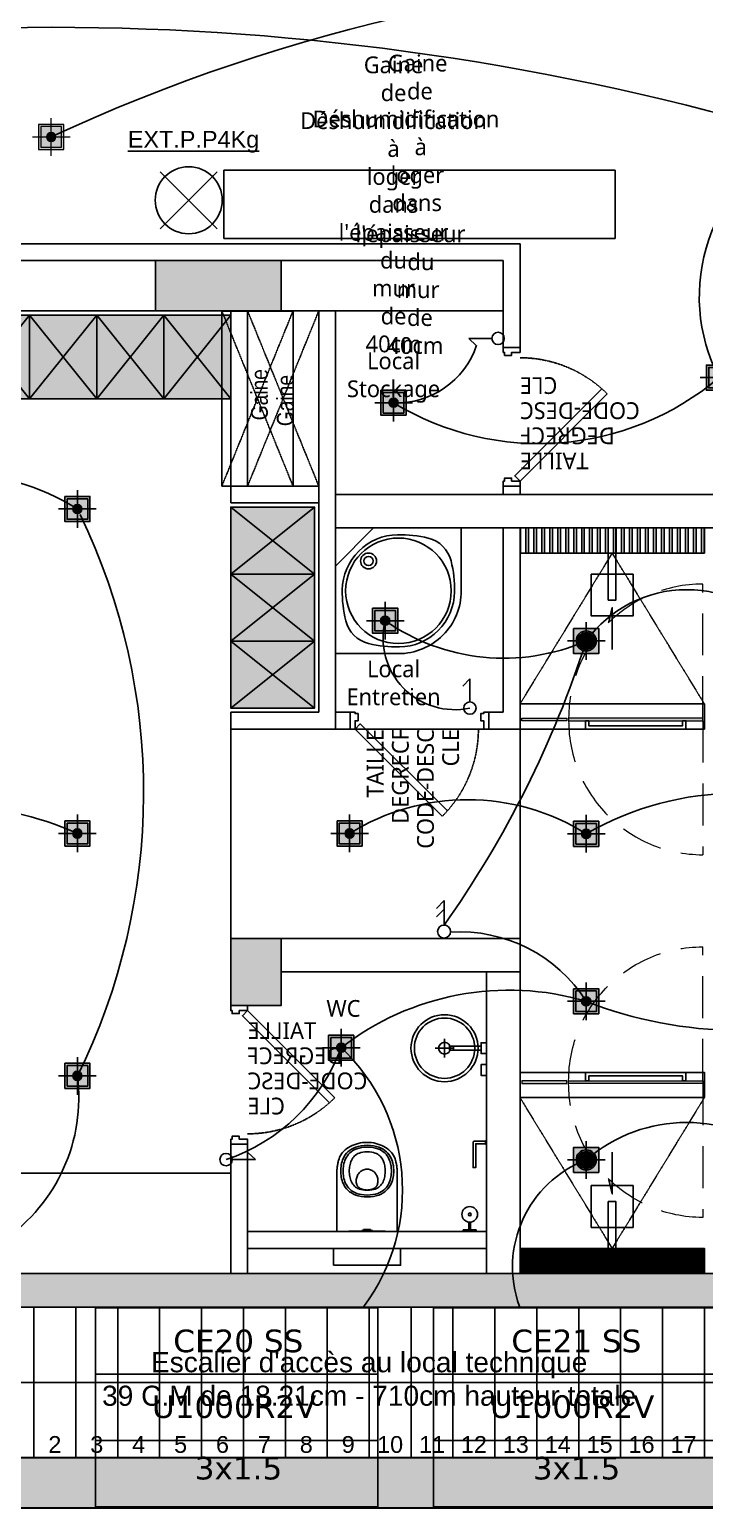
# Model space of a CAD drawing. Header units: millimetres. Extents: x 31778 to 54642, y 18502 to 28743.
# Drawn here: x 37809 to 38212, y 19657 to 20539 of the extents above; entities that cross this region are included whole.
import ezdxf
from ezdxf.enums import TextEntityAlignment as Align

# ---------------------------------------------------------------- set-up
doc = ezdxf.new("R2010")
doc.units = ezdxf.units.MM
doc.set_wipeout_variables(frame=1)
for name, pattern in [('ACAD_ISO03W100', [30, 12, -18]), ('LINETYPE_0', [0]), ('PROJECTION', [0.375, 0.25, -0.125])]:
    doc.linetypes.add(name, pattern=pattern)
for name, color, linetype, lineweight in [('A-ANNO-050-LEGN', 4, 'Continuous', 5), ('A-SECN-MEN-CO', 141, 'Continuous', 9), ('A-SECN-MEN-PR', 145, 'PROJECTION', 5), ('STRUCTURE POUTRES', 5, 'ACAD_ISO03W100', 20)]:
    doc.layers.add(name, color=color, linetype=linetype, lineweight=lineweight)
doc.layers.add('A-DIVR-255', color=7, linetype='Continuous', lineweight=5, true_color=0xffffff)
doc.layers.add('A-TECH-ELEC-VU', color=1, linetype='Continuous', lineweight=9, true_color=0xff0000)
doc.layers.add('CIRCUITS ECLAIRAGE', color=1, linetype='Continuous')
doc.layers.add('Plan Archi', color=8, linetype='Continuous')
doc.styles.add('0-TEXT-ANNO', font='', dxfattribs={"height": 2.5})
doc.styles.add('0-TEXT-BASE', font='')
doc.styles.add('1-LIGHT-COND', font='')
doc.styles.get("Standard").update_dxf_attribs({"font": 'arial.ttf'})
doc.styles.add('Verdana', font='verdana.ttf')
doc.styles.get('0-TEXT-ANNO').set_extended_font_data('Roboto Light')
doc.styles.get('0-TEXT-BASE').set_extended_font_data('Roboto Light')
doc.styles.get('1-LIGHT-COND').set_extended_font_data('Roboto Condensed Light')

# ---------------------------------------------------------------- blocks, each defined once
blk = doc.blocks.new('LAV_ENTRETIEN')
at = {"color": 252}
blk.add_line((0, 0.227), (-0.227, 0), dxfattribs=at)
for points in [[(-0.75, 0), (0, 0), (0, 0.75), (-0.375, 0.75, 0.414214), (-0.75, 0.375), (-0.75, 0)], [(-0.1968, 0.6892, 0.06511), (-0.381, 0.7099, 0.194228), (-0.6119, 0.6119, 0.194228), (-0.7099, 0.381, 0.06511), (-0.6892, 0.1968, 0.278572), (-0.5532, 0.0608, 0.06511), (-0.369, 0.0401, 0.194228), (-0.1381, 0.1381, 0.194228), (-0.0401, 0.369, 0.06511), (-0.0608, 0.5532, 0.278572), (-0.1968, 0.6892, 487439.351503)]]:
    blk.add_lwpolyline(points, format="xyb", close=True, dxfattribs=at)
for centre, radius in [((-0.375, 0.375), 0.315), ((-0.1968, 0.1968), 0.0475), ((-0.1968, 0.1968), 0.0275)]:
    blk.add_circle(centre, radius, dxfattribs=at)
blk = doc.blocks.new('*U173')
at = {"color": 252}
for p, q in [((-0.1552, 0.3345), (-0.1537, 0.3247)), ((-0.1537, 0.3247), (-0.1516, 0.3148)), ((-0.1516, 0.3148), (-0.1489, 0.3047)), ((-0.1489, 0.3047), (-0.1454, 0.2946)), ((-0.1454, 0.2946), (-0.1411, 0.2845)), ((-0.1413, 0.3355), (-0.1399, 0.3262)), ((-0.1411, 0.2845), (-0.1359, 0.2746)), ((-0.1399, 0.3262), (-0.1379, 0.3167)), ((-0.1379, 0.3167), (-0.1353, 0.3071)), ((-0.1359, 0.2746), (-0.1297, 0.265)), ((-0.1353, 0.3071), (-0.132, 0.2976)), ((-0.132, 0.2976), (-0.128, 0.2881)), ((-0.1297, 0.265), (-0.1225, 0.2557)), ((-0.128, 0.2881), (-0.1231, 0.2789)), ((-0.1231, 0.2789), (-0.1174, 0.27)), ((-0.1174, 0.27), (-0.1108, 0.2616)), ((-0.103, 0.3301), (-0.1013, 0.3218)), ((-0.099, 0.3136), (-0.1013, 0.3218)), ((-0.0963, 0.3055), (-0.099, 0.3136)), ((-0.0963, 0.3055), (-0.093, 0.2978)), ((-0.0891, 0.2904), (-0.093, 0.2978)), ((-0.0847, 0.2835), (-0.0891, 0.2904)), ((-0.0847, 0.2835), (-0.0797, 0.2771)), ((-0.0741, 0.2713), (-0.0797, 0.2771)), ((-0.0681, 0.2661), (-0.0741, 0.2713)), ((-0.0681, 0.2661), (-0.0613, 0.2615)), ((-0.0645, 0.3058), (-0.0646, 0.2997)), ((-0.0646, 0.2997), (-0.0641, 0.2936)), ((-0.064, 0.3119), (-0.0645, 0.3058)), ((-0.0641, 0.2936), (-0.0631, 0.2875)), ((-0.063, 0.318), (-0.064, 0.3119)), ((-0.0631, 0.2875), (-0.0617, 0.2816)), ((-0.0615, 0.3239), (-0.063, 0.318)), ((-0.0617, 0.2816), (-0.0612, 0.2801)), ((-0.0596, 0.3297), (-0.0615, 0.3239)), ((-0.0612, 0.2801), (-0.0605, 0.2786)), ((-0.0605, 0.2786), (-0.0598, 0.2772)), ((-0.0598, 0.2772), (-0.0591, 0.2757)), ((-0.0591, 0.2757), (-0.0582, 0.2743)), ((-0.0582, 0.2743), (-0.0573, 0.2729)), ((-0.0573, 0.2729), (-0.0563, 0.2715)), ((-0.0563, 0.2715), (-0.0552, 0.2702)), ((-0.0552, 0.2702), (-0.054, 0.2689)), ((-0.054, 0.2689), (-0.0528, 0.2676)), ((-0.0528, 0.2676), (-0.0515, 0.2663)), ((-0.0515, 0.2663), (-0.0501, 0.2651)), ((-0.0501, 0.2651), (-0.0487, 0.2639)), ((0.0501, 0.2646), (0.0515, 0.2658)), ((0.0515, 0.2658), (0.0529, 0.2671)), ((0.0529, 0.2671), (0.0541, 0.2683)), ((0.0541, 0.2683), (0.0553, 0.2697)), ((0.0553, 0.2697), (0.0564, 0.271)), ((0.0564, 0.271), (0.0575, 0.2724)), ((0.0575, 0.2724), (0.0584, 0.2737)), ((0.0584, 0.2737), (0.0593, 0.2752)), ((0.0593, 0.2752), (0.0601, 0.2766)), ((0.062, 0.3234), (0.0601, 0.3292)), ((0.0601, 0.2766), (0.0609, 0.278)), ((0.0609, 0.278), (0.0619, 0.281)), ((0.0619, 0.281), (0.0634, 0.287)), ((0.0635, 0.3174), (0.062, 0.3234)), ((0.0634, 0.287), (0.0644, 0.293)), ((0.0644, 0.3114), (0.0635, 0.3174)), ((0.0705, 0.2661), (0.0638, 0.2615)), ((0.0649, 0.3053), (0.0644, 0.3114)), ((0.0644, 0.293), (0.0649, 0.2991)), ((0.0649, 0.2991), (0.0649, 0.3053)), ((0.0705, 0.2661), (0.0765, 0.2713)), ((0.0821, 0.2771), (0.0765, 0.2713)), ((0.0871, 0.2835), (0.0821, 0.2771)), ((0.0871, 0.2835), (0.0915, 0.2904)), ((0.0954, 0.2978), (0.0915, 0.2904)), ((0.0987, 0.3055), (0.0954, 0.2978)), ((0.0987, 0.3055), (0.1015, 0.3136)), ((0.1015, 0.3136), (0.1037, 0.3218)), ((0.1054, 0.3301), (0.1037, 0.3218)), ((0.1198, 0.27), (0.1132, 0.2616)), ((0.1255, 0.2789), (0.1198, 0.27)), ((0.1249, 0.2557), (0.1321, 0.265)), ((0.1304, 0.2881), (0.1255, 0.2789)), ((0.1344, 0.2976), (0.1304, 0.2881)), ((0.1321, 0.265), (0.1383, 0.2746)), ((0.1377, 0.3071), (0.1344, 0.2976)), ((0.1403, 0.3167), (0.1377, 0.3071)), ((0.1383, 0.2746), (0.1435, 0.2845)), ((0.1423, 0.3262), (0.1403, 0.3167)), ((0.1437, 0.3355), (0.1423, 0.3262)), ((0.1435, 0.2845), (0.1478, 0.2946)), ((0.1478, 0.2946), (0.1513, 0.3047)), ((0.1513, 0.3047), (0.154, 0.3148)), ((0.154, 0.3148), (0.1561, 0.3247)), ((0.1561, 0.3247), (0.1576, 0.3345)), ((-0.1225, 0.2557), (-0.114, 0.2469)), ((-0.114, 0.2469), (-0.1044, 0.2387)), ((-0.1108, 0.2616), (-0.1032, 0.2536)), ((-0.1044, 0.2387), (-0.0934, 0.2311)), ((-0.1032, 0.2536), (-0.0945, 0.2461)), ((-0.0945, 0.2461), (-0.0847, 0.2394)), ((-0.0934, 0.2311), (-0.0811, 0.2245)), ((-0.0847, 0.2394), (-0.0737, 0.2335)), ((-0.0811, 0.2245), (-0.0674, 0.2188)), ((-0.0737, 0.2335), (-0.0615, 0.2284)), ((-0.0674, 0.2188), (-0.0523, 0.2142)), ((-0.0615, 0.2284), (-0.0479, 0.2243)), ((-0.0613, 0.2615), (-0.0539, 0.2575)), ((-0.0456, 0.254), (-0.0539, 0.2575)), ((-0.0523, 0.2142), (-0.0359, 0.2108)), ((-0.0487, 0.2639), (-0.0472, 0.2627)), ((-0.0479, 0.2243), (-0.033, 0.2212)), ((-0.0472, 0.2627), (-0.0456, 0.2616)), ((-0.0456, 0.2616), (-0.044, 0.2605)), ((-0.0456, 0.254), (-0.0361, 0.2512)), ((-0.044, 0.2605), (-0.0423, 0.2595)), ((-0.0423, 0.2595), (-0.0406, 0.2585)), ((-0.0406, 0.2585), (-0.0388, 0.2575)), ((-0.0388, 0.2575), (-0.0369, 0.2566)), ((-0.0369, 0.2566), (-0.035, 0.2557)), ((-0.0361, 0.2512), (-0.0253, 0.249)), ((-0.0359, 0.2108), (-0.018, 0.2088)), ((-0.035, 0.2557), (-0.0331, 0.2549)), ((-0.0331, 0.2549), (-0.0311, 0.2541)), ((-0.033, 0.2212), (-0.0166, 0.2193)), ((-0.0311, 0.2541), (-0.0291, 0.2534)), ((-0.0291, 0.2534), (-0.027, 0.2527)), ((-0.027, 0.2527), (-0.0249, 0.252)), ((-0.0129, 0.2475), (-0.0253, 0.249)), ((-0.0249, 0.252), (-0.0228, 0.2515)), ((-0.0228, 0.2515), (-0.0206, 0.2509)), ((-0.0206, 0.2509), (-0.0184, 0.2505)), ((-0.0184, 0.2505), (-0.0162, 0.25)), ((-0.018, 0.2088), (0.0012, 0.2081)), ((-0.0166, 0.2193), (0.0012, 0.2187)), ((-0.0162, 0.25), (-0.0139, 0.2497)), ((-0.0139, 0.2497), (-0.0117, 0.2493)), ((-0.0129, 0.2475), (0.0012, 0.247)), ((-0.0117, 0.2493), (-0.0094, 0.2491)), ((-0.0094, 0.2491), (-0.0071, 0.2489)), ((-0.0071, 0.2489), (-0.0048, 0.2487)), ((-0.0048, 0.2487), (-0.0025, 0.2486)), ((-0.0025, 0.2486), (-0.0002, 0.2486)), ((-0.0002, 0.2486), (0.0021, 0.2486)), ((0.0012, 0.247), (0.0153, 0.2475)), ((0.019, 0.2193), (0.0012, 0.2187)), ((0.0012, 0.2081), (0.0204, 0.2088)), ((0.0021, 0.2486), (0.0045, 0.2487)), ((0.0045, 0.2487), (0.0068, 0.2488)), ((0.0068, 0.2488), (0.0091, 0.249)), ((0.0091, 0.249), (0.0113, 0.2492)), ((0.0113, 0.2492), (0.0136, 0.2495)), ((0.0136, 0.2495), (0.0159, 0.2499)), ((0.0153, 0.2475), (0.0277, 0.249)), ((0.0159, 0.2499), (0.0181, 0.2503)), ((0.0181, 0.2503), (0.0203, 0.2507)), ((0.0354, 0.2212), (0.019, 0.2193)), ((0.0203, 0.2507), (0.0225, 0.2512)), ((0.0204, 0.2088), (0.0383, 0.2108)), ((0.0225, 0.2512), (0.0246, 0.2518)), ((0.0246, 0.2518), (0.0267, 0.2524)), ((0.0267, 0.2524), (0.0288, 0.2531)), ((0.0385, 0.2512), (0.0277, 0.249)), ((0.0288, 0.2531), (0.0309, 0.2538)), ((0.0309, 0.2538), (0.0329, 0.2546)), ((0.0329, 0.2546), (0.0348, 0.2554)), ((0.0348, 0.2554), (0.0368, 0.2562)), ((0.0503, 0.2243), (0.0354, 0.2212)), ((0.0368, 0.2562), (0.0386, 0.2571)), ((0.0383, 0.2108), (0.0547, 0.2142)), ((0.0385, 0.2512), (0.048, 0.254)), ((0.0386, 0.2571), (0.0404, 0.2581)), ((0.0404, 0.2581), (0.0422, 0.2591)), ((0.0422, 0.2591), (0.0439, 0.2601)), ((0.0439, 0.2601), (0.0456, 0.2612)), ((0.0456, 0.2612), (0.0472, 0.2623)), ((0.0472, 0.2623), (0.0487, 0.2634)), ((0.048, 0.254), (0.0563, 0.2575)), ((0.0487, 0.2634), (0.0501, 0.2646)), ((0.0639, 0.2284), (0.0503, 0.2243)), ((0.0547, 0.2142), (0.0698, 0.2188)), ((0.0563, 0.2575), (0.0638, 0.2615)), ((0.0761, 0.2335), (0.0639, 0.2284)), ((0.0698, 0.2188), (0.0835, 0.2245)), ((0.0871, 0.2394), (0.0761, 0.2335)), ((0.0835, 0.2245), (0.0958, 0.2311)), ((0.0969, 0.2461), (0.0871, 0.2394)), ((0.0958, 0.2311), (0.1068, 0.2387)), ((0.1056, 0.2536), (0.0969, 0.2461)), ((0.1132, 0.2616), (0.1056, 0.2536)), ((0.1068, 0.2387), (0.1164, 0.2469)), ((0.1164, 0.2469), (0.1249, 0.2557)), ((-0.1079, 0.0028), (-0.1091, 0)), ((0.1091, 0), (-0.1091, 0)), ((-0.1079, 0.0028), (-0.032, 0.0028)), ((-0.032, 0.0028), (-0.032, 0.0078)), ((-0.032, 0.0078), (-0.0204, 0.0078)), ((-0.032, 0.0028), (0.032, 0.0028)), ((-0.0204, 0.0078), (-0.0204, 0.0128)), ((0.0204, 0.0128), (-0.0204, 0.0128)), ((0.0204, 0.0078), (-0.0204, 0.0078)), ((0.0204, 0.0078), (0.0204, 0.0128)), ((0.032, 0.0078), (0.0204, 0.0078)), ((0.032, 0.0028), (0.032, 0.0078)), ((0.032, 0.0028), (0.1079, 0.0028)), ((0.1079, 0.0028), (0.1091, 0))]:
    blk.add_line(p, q, dxfattribs=at)
for points in [[(0.18, 0), (-0.18, 0), (-0.18, 0.3591), (-0.1797, 0.3646), (-0.1793, 0.3702), (-0.1788, 0.3758), (-0.1782, 0.3814), (-0.1776, 0.3869), (-0.1768, 0.3925), (-0.1768, 0.3928), (-0.1759, 0.3981), (-0.175, 0.4036), (-0.1739, 0.4091), (-0.1728, 0.4147), (-0.1716, 0.4202), (-0.1702, 0.4257), (-0.1672, 0.4355), (-0.1633, 0.4452), (-0.1583, 0.4546), (-0.1524, 0.4637), (-0.1457, 0.4724), (-0.138, 0.4807), (-0.1296, 0.4885), (-0.1204, 0.4958), (-0.1105, 0.5025), (-0.0999, 0.5087), (-0.0887, 0.5142), (-0.0771, 0.519), (-0.0649, 0.5232), (-0.0524, 0.5266), (-0.0396, 0.5293), (-0.0265, 0.5312), (-0.0133, 0.5324), (0, 0.5328), (0.0133, 0.5324), (0.0265, 0.5312), (0.0396, 0.5293), (0.0524, 0.5266), (0.0649, 0.5232), (0.0771, 0.519), (0.0887, 0.5142), (0.0999, 0.5087), (0.1105, 0.5025), (0.1204, 0.4958), (0.1296, 0.4885), (0.138, 0.4807), (0.1457, 0.4724), (0.1524, 0.4637), (0.1525, 0.4636), (0.1583, 0.4546), (0.1633, 0.4452), (0.1672, 0.4355), (0.1702, 0.4257), (0.1716, 0.4202), (0.1728, 0.4147), (0.1739, 0.4091), (0.175, 0.4036), (0.1759, 0.3981), (0.1768, 0.3928), (0.1768, 0.3925), (0.1776, 0.3869), (0.1782, 0.3814), (0.1788, 0.3758), (0.1793, 0.3702), (0.1797, 0.3646), (0.18, 0.3591)], [(-0.2, -0.2), (0.2, -0.2), (0.2, -0.1), (-0.2, -0.1)]]:
    blk.add_lwpolyline(points, close=True, dxfattribs=at)
for points in [[(0.1576, 0.3345), (0.1586, 0.344), (0.1591, 0.353), (0.1593, 0.3617), (0.1591, 0.3703), (0.1586, 0.3794), (0.1576, 0.3888), (0.157, 0.3928), (0.1561, 0.3986), (0.154, 0.4085), (0.1525, 0.4141), (0.1513, 0.4186), (0.1478, 0.4287), (0.1435, 0.4388), (0.1383, 0.4487), (0.1321, 0.4583), (0.1249, 0.4676), (0.1164, 0.4764), (0.1068, 0.4847), (0.0958, 0.4922), (0.0835, 0.4989), (0.0698, 0.5045), (0.0547, 0.5091), (0.0383, 0.5125), (0.0204, 0.5146), (0.0012, 0.5153), (-0.018, 0.5146), (-0.0359, 0.5125), (-0.0523, 0.5091), (-0.0674, 0.5045), (-0.0811, 0.4989), (-0.0934, 0.4922), (-0.1044, 0.4847), (-0.114, 0.4764), (-0.1225, 0.4676), (-0.1297, 0.4583), (-0.1359, 0.4487), (-0.1411, 0.4388), (-0.1454, 0.4287), (-0.1489, 0.4186), (-0.1516, 0.4085), (-0.1537, 0.3986), (-0.1546, 0.3928), (-0.1552, 0.3888), (-0.1562, 0.3794), (-0.1567, 0.3703), (-0.1569, 0.3617), (-0.1567, 0.353), (-0.1562, 0.344), (-0.1552, 0.3345)], [(0.1437, 0.3355), (0.1447, 0.3446), (0.1452, 0.3534), (0.1454, 0.3617), (0.1452, 0.37), (0.1447, 0.3787), (0.1437, 0.3878), (0.143, 0.3928), (0.1423, 0.3971), (0.1403, 0.4066), (0.1377, 0.4162), (0.1344, 0.4257), (0.1304, 0.4352), (0.1255, 0.4444), (0.1198, 0.4533), (0.1132, 0.4618), (0.1056, 0.4698), (0.0969, 0.4772), (0.0871, 0.4839), (0.0761, 0.4898), (0.0639, 0.4949), (0.0503, 0.499), (0.0354, 0.5021), (0.019, 0.504), (0.0012, 0.5046), (-0.0166, 0.504), (-0.033, 0.5021), (-0.0479, 0.499), (-0.0615, 0.4949), (-0.0737, 0.4898), (-0.0847, 0.4839), (-0.0945, 0.4772), (-0.1032, 0.4698), (-0.1108, 0.4618), (-0.1174, 0.4533), (-0.1231, 0.4444), (-0.128, 0.4352), (-0.132, 0.4257), (-0.1353, 0.4162), (-0.1379, 0.4066), (-0.1399, 0.3971), (-0.1406, 0.3928), (-0.1413, 0.3878), (-0.1423, 0.3787), (-0.1428, 0.37), (-0.143, 0.3617), (-0.1428, 0.3534), (-0.1423, 0.3446), (-0.1413, 0.3355)], [(0.1054, 0.3301), (0.1067, 0.3383), (0.1075, 0.3464), (0.108, 0.3542), (0.1082, 0.3617), (0.108, 0.3691), (0.1075, 0.3769), (0.1067, 0.385), (0.1055, 0.3928), (0.1054, 0.3933), (0.1037, 0.4015), (0.1015, 0.4097), (0.0987, 0.4178), (0.0954, 0.4255), (0.0915, 0.4329), (0.0871, 0.4398), (0.0821, 0.4462), (0.0765, 0.452), (0.0705, 0.4572), (0.0638, 0.4618), (0.0563, 0.4658), (0.048, 0.4693), (0.0385, 0.4721), (0.0277, 0.4744), (0.0153, 0.4758), (0.0012, 0.4763), (-0.0129, 0.4758), (-0.0253, 0.4744), (-0.0361, 0.4721), (-0.0456, 0.4693), (-0.0539, 0.4658), (-0.0613, 0.4618), (-0.0681, 0.4572), (-0.0741, 0.452), (-0.0797, 0.4462), (-0.0847, 0.4398), (-0.0891, 0.4329), (-0.093, 0.4255), (-0.0963, 0.4178), (-0.099, 0.4097), (-0.1013, 0.4015), (-0.103, 0.3933), (-0.1031, 0.3928), (-0.1043, 0.385), (-0.1051, 0.3769), (-0.1056, 0.3691)], [(-0.103, 0.3301), (-0.1043, 0.3383), (-0.1051, 0.3464), (-0.1056, 0.3542), (-0.1058, 0.3617), (-0.1056, 0.3691)], [(0.0601, 0.3292), (0.0578, 0.3347), (0.0549, 0.3401), (0.0517, 0.3451), (0.0481, 0.3498), (0.0441, 0.3542), (0.0398, 0.3582), (0.0352, 0.3617), (0.0303, 0.3648), (0.0252, 0.3674), (0.0199, 0.3695), (0.0144, 0.3711), (0.0089, 0.3722), (0.0033, 0.3728), (-0.0024, 0.3728), (-0.008, 0.3723), (-0.0136, 0.3713), (-0.0191, 0.3697), (-0.0244, 0.3676), (-0.0295, 0.3651), (-0.0344, 0.362), (-0.0391, 0.3585), (-0.0434, 0.3546), (-0.0474, 0.3502), (-0.0511, 0.3456), (-0.0543, 0.3405), (-0.0572, 0.3352), (-0.0596, 0.3297)]]:
    blk.add_lwpolyline(points, dxfattribs=at)
blk = doc.blocks.new('A$Ca9ddb2d8')
at = {"color": 252}
blk.add_lwpolyline([(-0.3, 0), (-0.3, -0.05), (0.3, -0.05), (0.3, 0), (0.28, 0), (0.28, -0.03), (-0.28, -0.03), (-0.28, 0)], close=True, dxfattribs=at)
blk = doc.blocks.new('A$C823a6998')
at = {"layer": 'A-DIVR-255'}
h = blk.add_hatch(color=252, dxfattribs=at)
h.dxf.hatch_style = 1
h.paths.add_polyline_path([(-0.82, 0.05), (-1.09, 0.05), (-1.09, 0.065), (-0.82, 0.065)])
h = blk.add_hatch(color=252, dxfattribs=at)
h.dxf.hatch_style = 1
h.paths.add_polyline_path([(-0.01, 0.065), (-0.81, 0.065), (-0.81, 0.05), (-0.01, 0.05)])
at = {"layer": 'A-SECN-MEN-CO', "color": 252}
for points in [[(-0.82, 0.05), (-1.09, 0.05), (-1.09, 0.065), (-0.82, 0.065)], [(-0.01, 0.065), (-0.81, 0.065), (-0.81, 0.05), (-0.01, 0.05)]]:
    blk.add_lwpolyline(points, close=True, dxfattribs=at)
at = {"layer": 'A-SECN-MEN-PR', "color": 252}
for points in [[(-0.01, 0.065), (-0.01, 0.865)], [(-0.01, 0.05), (-0.01, -0.75)]]:
    blk.add_lwpolyline(points, dxfattribs=at)
for centre, start, end in [((-0.01, 0.065), 90, 180), ((-0.01, 0.05), 180, 270)]:
    blk.add_arc(centre, 0.8, start, end, dxfattribs=at)
blk = doc.blocks.new('*U170')
at = {"color": 252}
blk.add_lwpolyline([(0.275, -0.0235), (0.275, -0.1245, 0.414214), (0.276, -0.1255), (0.524, -0.1255, 0.414214), (0.525, -0.1245), (0.525, 0.1235, 0.414214), (0.524, 0.1245), (0.276, 0.1245, 0.414214), (0.275, 0.1235), (0.275, 0.0225)], format="xyb", close=True, dxfattribs=at)
blk.add_lwpolyline([(0, 0.0225), (0.43, 0.0225), (0.43, -0.0235), (0, -0.0235)], close=True, dxfattribs=at)
blk = doc.blocks.new('RANG_VEST')
at = {"true_color": 0xffffff}
h = blk.add_hatch(color=7, dxfattribs=at)
h.dxf.hatch_style = 1
h.paths.add_polyline_path([(0.5, -0.4), (0.5, 0), (0, 0), (0, -0.4)])
blk.add_lwpolyline([(0.5, -0.4), (0.5, 0), (0, 0), (0, -0.4)], close=True)
blk.add_lwpolyline([(0, 0), (0.5, -0.4), (0.5, 0), (0, -0.4)])
blk = doc.blocks.new('*U130')
at = {"color": 0, "linetype": 'PROJECTION', "lineweight": -2, "transparency": 16777216}
for p, q in [((0, 0), (42.5, 104.58)), ((0, 104.58), (42.5, 0))]:
    blk.add_line(p, q, dxfattribs=at)
blk.add_lwpolyline([(0, 0), (42.5, 0), (42.5, 104.58), (0, 104.58)], close=True)
blk = doc.blocks.new('SPOT-ETANCHE')
at = {"true_color": 0xffffff}
h = blk.add_hatch(color=7, dxfattribs=at)
h.dxf.hatch_style = 1
h.paths.add_polyline_path([(-0.075, 0.075), (0.075, 0.075), (0.075, -0.075), (-0.075, -0.075)])
h = blk.add_hatch(color=256)
h.dxf.hatch_style = 1
edge = h.paths.add_edge_path()
edge.add_arc((0, 0), 0.05, 0, 360)
for points in [[(0, 0.1125), (0, -0.1125)], [(-0.1125, 0), (0.1125, 0)]]:
    blk.add_lwpolyline(points)
blk.add_lwpolyline([(-0.075, 0.075), (0.075, 0.075), (0.075, -0.075), (-0.075, -0.075)], close=True)
for radius in [0.06, 0.05]:
    blk.add_circle((0, 0), radius)
blk = doc.blocks.new('SPOT-NORMAL')
at = {"true_color": 0xffffff}
h = blk.add_hatch(color=7, dxfattribs=at)
h.dxf.hatch_style = 1
h.paths.add_polyline_path([(-0.075, 0.075), (0.075, 0.075), (0.075, -0.075), (-0.075, -0.075)])
h = blk.add_hatch(color=256)
h.dxf.hatch_style = 1
edge = h.paths.add_edge_path()
edge.add_arc((0, 0), 0.0273, 0, 360)
for points in [[(0, 0.1125), (0, -0.1125)], [(-0.1125, 0), (0.1125, 0)]]:
    blk.add_lwpolyline(points)
at = {"flags": 128}
for points in [[(-0.075, 0.075), (0.075, 0.075), (0.075, -0.075), (-0.075, -0.075)], [(-0.0614, 0.0614), (0.0614, 0.0614), (0.0614, -0.0614), (-0.0614, -0.0614)]]:
    blk.add_lwpolyline(points, close=True, dxfattribs=at)
blk.add_circle((0, 0), 0.0273)
blk = doc.blocks.new('*U192')
at = {"layer": 'A-TECH-ELEC-VU', "xscale": -99.91905715994717, "yscale": 99.91905715994717, "zscale": 99.91905715994717, "rotation": 180}
blk.add_blockref('SPOT-NORMAL', (0, 0), dxfattribs=at)
blk = doc.blocks.new('*U193')
at = {"layer": 'CIRCUITS ECLAIRAGE', "color": 0, "linetype": 'ByBlock', "lineweight": -2, "transparency": 16777216}
blk.add_blockref('*U192', (168429.14, 5570.64), dxfattribs=at)
blk = doc.blocks.new('interrupteur simple allumage')
at = {"color": 3}
for p, q in [((0, -27473), (-13941, -42319)), ((0, -73626), (0, -27473))]:
    blk.add_line(p, q, dxfattribs=at)
blk.add_circle((0, -85871), 12245, dxfattribs=at)
blk = doc.blocks.new('ETIQ ECL')
at = {"color": 6, "linetype": 'ByBlock'}
blk.add_lwpolyline([(-28.09, 19.8), (28.09, 19.8), (28.09, -19.8), (-28.09, -19.8)], close=True, dxfattribs=at)
at = {"layer": 'STRUCTURE POUTRES', "color": 6, "linetype": 'ByBlock'}
for points in [[(-28.09, 19.8), (28.09, 19.8), (28.09, 6.6), (-28.09, 6.6)], [(-28.09, 6.6), (28.09, 6.6), (28.09, -6.6), (-28.09, -6.6)], [(-28.09, -6.6), (28.09, -6.6), (28.09, -19.8), (-28.09, -19.8)]]:
    blk.add_lwpolyline(points, close=True, dxfattribs=at)
at = {"layer": 'STRUCTURE POUTRES', "color": 6, "linetype": 'ByBlock', "style": 'Verdana'}
for tag, p in [('CIRCUIT', (0.33, 10.99)), ('CABLE', (-0.49, -2.08)), ('SECTION', (0.37, -14.32))]:
    blk.add_attdef(tag, text='', height=4.5, dxfattribs=at).set_placement(p, align=Align.CENTER)
blk = doc.blocks.new('interrupteur double allumage')
at = {"color": 3}
for p, q in [((0, -22224), (-14057, -37194)), ((0, -68763), (0, -22224)), ((0, -38373), (-14057, -53343))]:
    blk.add_line(p, q, dxfattribs=at)
blk.add_circle((0, -81109), 12347, dxfattribs=at)

msp = doc.modelspace()

# ---------------------------------------------------------------- hatches: boundary and pattern name
at = {"layer": 'Plan Archi'}
h = msp.add_hatch(color=252, dxfattribs=at)
h.dxf.hatch_style = 1
h.paths.add_polyline_path([(37884.129, 20401.574), (37959.135, 20401.574), (37959.135, 20371.574), (37884.129, 20371.574)])
h = msp.add_hatch(dxfattribs=at)
h.set_pattern_fill('ANSI32', color=256, scale=0.5, angle=45)
h.set_pattern_definition([(90, (-120843.3315, 15431.5013), (-4.7625, 0), []), (90, (-120841.744, 15433.089), (-4.7625, 0), [])])
h.paths.add_polyline_path([(38101.669, 20241.992), (38211.669, 20241.992), (38211.669, 20226.992), (38101.669, 20226.992)])
h = msp.add_hatch(color=252, dxfattribs=at)
h.dxf.hatch_style = 1
h.paths.add_polyline_path([(37929.135, 19996.992), (37959.135, 19996.992), (37959.135, 19956.992), (37929.135, 19956.992)])
h = msp.add_hatch(dxfattribs=at)
h.set_pattern_fill('ANSI32', color=256, scale=0.005, angle=45)
h.set_pattern_definition([(90, (-40012.21725, -5883.346034), (-0.047625, 0), []), (90, (-40012.201375, -5883.33016), (-0.047625, 0), [])])
h.paths.add_polyline_path([(38101.669, 19797.01), (38211.669, 19797.01), (38211.669, 19812.01), (38101.669, 19812.01)])
h = msp.add_hatch(color=252, dxfattribs=at)
h.dxf.hatch_style = 1
h.paths.add_polyline_path([(38621.669, 19797.01), (37766.669, 19797.01), (37766.669, 19687.189), (37105.534, 19687.189), (37105.534, 19657.189), (38621.669, 19657.189), (38621.669, 19687.189), (37786.669, 19687.189), (37786.669, 19777.01), (38621.669, 19777.01)])

# ---------------------------------------------------------------- linework, layer by layer
at = {"layer": 'CIRCUITS ECLAIRAGE', "color": 6}
for centre, radius, start, end in [((38269.762, 19511.403), 1062.928, 65.085427, 114.914573), ((37821.986, 18975.445), 1565.376, 73.378371, 106.621629), ((38313.564, 20380.027), 104.96, 114.665339, 207.392558), ((38028.277, 20366.609), 49.902, 267.645571, 341.796751), ((38112.915, 20458.763), 166.381, 238.599412, 310.229463), ((37763.42, 20134.159), 140.459, 57.822882, 122.920238), ((37494.972, 20084.158), 382.141, 333.72507, 25.73769), ((38201.102, 20131.161), 74.019, 35.90903, 144.09097), ((38062.687, 20176.279), 42.733, 165.956316, 282.320972), ((38091.921, 20287.167), 122.886, 234.883074, 293.616452), ((37551.927, 20363.25), 618.695, 324.616301, 342.24426), ((38231.078, 19904.23), 179.394, 59.915269, 120.084731), ((37762.069, 19893.528), 182.514, 65.543374, 114.456626), ((38070.408, 19946.766), 133.056, 57.881207, 121.94937), ((38065.782, 19911.667), 89.287, 32.422, 93.571331), ((38095.119, 19803.231), 162.945, 73.590642, 127.909824), ((38231.078, 20185.293), 243.006, 248.280711, 291.719289), ((37890.681, 19970.373), 111.228, 288.662125, 339.703538), ((37914.819, 19846.958), 116.73, 323.432427, 46.613916), ((38201.102, 19795.628), 91.569, 49.101897, 130.898103), ((38165.718, 19800.862), 68.535, 111.005546, 200.007184)]:
    msp.add_arc(centre, radius, start, end, dxfattribs=at)
at = {"layer": 'Plan Archi', "linetype": 'LINETYPE_0'}
for p, q in [((37887.047, 20454.583), (37920.989, 20420.642)), ((37887.047, 20420.642), (37920.989, 20454.583))]:
    msp.add_line(p, q, dxfattribs=at)
at = {"layer": 'Plan Archi'}
for p, q in [((37924.962, 20455.567), (37924.962, 20414.8)), ((38158.342, 20455.567), (37924.962, 20455.567)), ((38158.342, 20414.8), (38158.342, 20455.567)), ((38101.669, 20411.574), (37254.46, 20411.574)), ((37924.962, 20414.8), (38158.342, 20414.8)), ((38101.669, 20349.792), (38101.669, 20411.574)), ((37254.46, 20401.574), (38091.669, 20401.574)), ((37326.66, 20401.574), (37884.129, 20401.574)), ((37884.129, 20401.574), (37884.129, 20371.574)), ((38091.669, 20401.574), (37959.135, 20401.574)), ((38091.669, 20401.574), (38091.669, 20349.792)), ((37884.129, 20371.574), (37326.66, 20371.574)), ((37929.135, 20256.992), (37929.135, 20371.574)), ((37939.135, 20266.992), (37939.135, 20371.574)), ((38091.669, 20371.574), (37959.135, 20371.574)), ((37981.635, 20371.574), (37991.635, 20371.574)), ((37981.635, 20131.992), (37981.635, 20371.574)), ((37991.635, 20371.574), (37991.635, 20121.992)), ((38091.669, 20349.792), (38101.669, 20349.792)), ((37981.635, 20266.992), (37939.135, 20266.992)), ((38091.669, 20266.992), (38101.669, 20266.992)), ((38091.669, 20261.992), (38091.669, 20266.992)), ((38101.669, 20266.992), (38101.669, 20261.992)), ((37981.635, 20256.992), (37929.135, 20256.992)), ((37991.635, 20261.992), (38571.669, 20261.992)), ((37991.635, 20241.992), (37991.635, 20261.992)), ((38101.669, 20261.992), (38091.669, 20261.992)), ((38571.669, 20241.992), (37991.635, 20241.992)), ((38101.669, 20241.992), (38091.669, 20241.992)), ((38091.669, 20241.992), (38091.669, 20131.992)), ((38101.669, 20121.992), (38101.669, 20241.992)), ((37929.135, 20121.992), (37929.135, 20131.992)), ((37929.135, 20131.992), (37981.635, 20131.992)), ((38000.252, 20131.992), (37991.635, 20131.992)), ((37991.635, 20131.992), (37991.635, 20121.992)), ((38000.252, 20121.992), (38000.252, 20131.992)), ((38091.669, 20131.992), (38083.052, 20131.992)), ((38083.052, 20131.992), (38083.052, 20121.992)), ((37991.635, 20121.992), (37929.135, 20121.992)), ((37929.135, 20121.992), (38101.669, 20121.992)), ((37929.135, 19996.992), (37929.135, 20121.992)), ((37991.635, 20121.992), (38000.252, 20121.992)), ((38083.052, 20121.992), (38101.669, 20121.992)), ((38101.669, 20121.992), (38101.669, 19996.992)), ((38101.669, 19996.992), (37929.135, 19996.992)), ((37959.135, 19996.992), (38101.669, 19996.992)), ((37959.135, 19976.992), (37959.135, 19996.992)), ((38101.669, 19996.992), (38101.669, 19976.992)), ((38101.669, 19976.992), (37959.135, 19976.992)), ((38081.669, 19976.992), (38101.669, 19976.992)), ((38081.669, 19797.01), (38081.669, 19976.992)), ((38101.669, 19976.992), (38101.669, 19797.01)), ((37939.135, 19874.192), (37929.135, 19874.192)), ((37929.135, 19874.192), (37929.135, 19797.01)), ((37939.135, 19797.01), (37939.135, 19874.192)), ((38081.669, 19822.01), (37939.135, 19822.01)), ((37939.135, 19822.01), (37939.135, 19812.01)), ((38081.669, 19812.01), (38081.669, 19822.01)), ((37939.135, 19812.01), (38081.669, 19812.01)), ((37929.135, 19797.01), (37939.135, 19797.01)), ((38101.669, 19797.01), (38081.669, 19797.01)), ((39211.66, 19687.004), (35974.229, 19686.829)), ((35954.935, 19656.829), (39241.66, 19657.004))]:
    msp.add_line(p, q, dxfattribs=at)
at = {"layer": 'Plan Archi', "linetype": 'Continuous'}
for p, q in [((37959.135, 20371.574), (37959.135, 20401.574)), ((38091.669, 20371.574), (38091.669, 20401.574)), ((37929.135, 20371.574), (37939.135, 20371.574)), ((37981.635, 20256.992), (37981.635, 20266.992))]:
    msp.add_line(p, q, dxfattribs=at)
at = {"layer": 'Plan Archi', "color": 0, "linetype": 'PROJECTION', "lineweight": -2, "transparency": 16777216}
for p, q in [((37981.635, 20371.574), (37939.135, 20266.992)), ((37981.635, 20266.992), (37939.135, 20371.574))]:
    msp.add_line(p, q, dxfattribs=at)
at = {"layer": 'Plan Archi', "color": 252}
for p, q in [((38100.369, 20349.792), (38092.969, 20349.792)), ((38100.369, 20266.992), (38092.969, 20266.992)), ((38000.252, 20123.292), (38000.252, 20130.692)), ((38083.052, 20123.292), (38083.052, 20130.692)), ((37937.835, 19956.992), (37930.435, 19956.992)), ((38062.203, 19931.543, 0), (38051.058, 19931.543, 0)), ((38056.631, 19937.116, 0), (38056.631, 19925.971, 0)), ((38062.039, 19932.715), (38062.039, 19930.311)), ((37937.835, 19874.192), (37930.435, 19874.192))]:
    msp.add_line(p, q, dxfattribs=at)
for points in [[(37884.129, 20401.574), (37959.135, 20401.574), (37959.135, 20371.574), (37884.129, 20371.574)], [(37929.135, 19996.992), (37959.135, 19996.992), (37959.135, 19956.992), (37929.135, 19956.992)], [(38078.464, 19932.715), (38078.464, 19930.311), (38059.635, 19930.311), (38059.635, 19932.715)], [(38071.136, 19823.076), (38072.201, 19823.076), (38072.201, 19827.66), (38071.136, 19827.66)], [(38067.834, 19823.076), (38067.834, 19822.01), (38075.503, 19822.01), (38075.503, 19823.076)], [(37853.536, 19803.68), (37852.268, 19803.68), (37852.268, 19812.554), (37853.536, 19812.554)], [(37847.717, 19804.533), (37851.262, 19804.533), (37851.262, 19805.483), (37847.717, 19805.483)], [(37858.087, 19804.533), (37854.542, 19804.533), (37854.542, 19805.483), (37858.087, 19805.483)], [(38621.669, 19797.01), (37766.669, 19797.01), (37766.669, 19687.189), (37105.534, 19687.189), (37105.534, 19657.189), (38621.669, 19657.189), (38621.669, 19687.189), (37786.669, 19687.189), (37786.669, 19777.01), (38621.669, 19777.01)]]:
    msp.add_lwpolyline(points, close=True, dxfattribs=at)
at = {"layer": 'Plan Archi'}
for points in [[(37981.635, 20371.574), (37939.135, 20371.574), (37939.135, 20266.992), (37981.635, 20266.992)], [(38101.669, 20241.992), (38211.669, 20241.992), (38211.669, 20226.992), (38101.669, 20226.992)], [(38101.669, 20136.992), (38211.669, 20136.992), (38211.669, 20121.992), (38101.669, 20121.992)], [(38101.669, 19902.01), (38211.669, 19902.01), (38211.669, 19917.01), (38101.669, 19917.01)], [(38101.669, 19797.01), (38211.669, 19797.01), (38211.669, 19812.01), (38101.669, 19812.01)], [(37786.669, 19777.007), (37811.669, 19777.007), (37811.669, 19687.007), (37786.669, 19687.007)], [(37811.669, 19777.007), (37836.669, 19777.007), (37836.669, 19687.007), (37811.669, 19687.007)], [(37836.669, 19777.007), (37861.669, 19777.007), (37861.669, 19687.007), (37836.669, 19687.007)], [(37861.669, 19777.007), (37886.669, 19777.007), (37886.669, 19687.007), (37861.669, 19687.007)], [(37886.669, 19777.007), (37911.669, 19777.007), (37911.669, 19687.007), (37886.669, 19687.007)], [(37911.669, 19777.007), (37936.669, 19777.007), (37936.669, 19687.007), (37911.669, 19687.007)], [(37936.669, 19777.007), (37961.669, 19777.007), (37961.669, 19687.007), (37936.669, 19687.007)], [(37961.669, 19777.007), (37986.669, 19777.007), (37986.669, 19687.007), (37961.669, 19687.007)], [(37986.669, 19777.007), (38011.669, 19777.007), (38011.669, 19687.007), (37986.669, 19687.007)], [(38011.669, 19777.007), (38036.669, 19777.007), (38036.669, 19687.007), (38011.669, 19687.007)], [(38036.669, 19777.007), (38061.669, 19777.007), (38061.669, 19687.007), (38036.669, 19687.007)], [(38061.669, 19777.007), (38086.669, 19777.007), (38086.669, 19687.007), (38061.669, 19687.007)], [(38086.669, 19777.007), (38111.669, 19777.007), (38111.669, 19687.007), (38086.669, 19687.007)], [(38111.669, 19777.007), (38136.669, 19777.007), (38136.669, 19687.007), (38111.669, 19687.007)], [(38136.669, 19777.007), (38161.669, 19777.007), (38161.669, 19687.007), (38136.669, 19687.007)], [(38161.669, 19777.007), (38186.669, 19777.007), (38186.669, 19687.007), (38161.669, 19687.007)], [(38186.669, 19777.007), (38211.669, 19777.007), (38211.669, 19687.007), (38186.669, 19687.007)]]:
    msp.add_lwpolyline(points, close=True, dxfattribs=at)
at = {"layer": 'Plan Archi', "color": 252}
for points in [[(38092.969, 20349.792), (38091.669, 20349.792), (38091.669, 20346.792), (38092.469, 20346.792), (38092.469, 20344.992), (38096.669, 20344.992), (38096.669, 20346.792), (38101.669, 20346.792), (38101.669, 20349.792), (38100.369, 20349.792)], [(38092.969, 20266.992), (38091.669, 20266.992), (38091.669, 20269.992), (38092.469, 20269.992), (38092.469, 20271.792), (38096.669, 20271.792), (38096.669, 20269.992), (38101.669, 20269.992), (38101.669, 20266.992), (38100.369, 20266.992)], [(38000.252, 20130.692), (38000.252, 20131.992), (38003.252, 20131.992), (38003.252, 20131.192), (38005.052, 20131.192), (38005.052, 20126.992), (38003.252, 20126.992), (38003.252, 20121.992), (38000.252, 20121.992), (38000.252, 20123.292)], [(38083.052, 20130.692), (38083.052, 20131.992), (38080.052, 20131.992), (38080.052, 20131.192), (38078.252, 20131.192), (38078.252, 20126.992), (38080.052, 20126.992), (38080.052, 20121.992), (38083.052, 20121.992), (38083.052, 20123.292)], [(37930.435, 19956.992), (37929.135, 19956.992), (37929.135, 19953.992), (37929.935, 19953.992), (37929.935, 19952.192), (37934.135, 19952.192), (37934.135, 19953.992), (37939.135, 19953.992), (37939.135, 19956.992), (37937.835, 19956.992)], [(38081.669, 19928.258), (38078.464, 19928.258), (38078.464, 19934.768), (38081.669, 19934.768), (38081.669, 19928.258)], [(38081.669, 19915.24), (38078.464, 19915.24), (38078.464, 19921.75), (38081.669, 19921.75), (38081.669, 19915.24)], [(37930.435, 19874.192), (37929.135, 19874.192), (37929.135, 19877.192), (37929.935, 19877.192), (37929.935, 19878.992), (37934.135, 19878.992), (37934.135, 19877.192), (37939.135, 19877.192), (37939.135, 19874.192), (37937.835, 19874.192)]]:
    msp.add_lwpolyline(points, dxfattribs=at)
at = {"layer": 'Plan Archi'}
for points in [[(38150.506, 20325.054), (38098.556, 20273.104), (38101.669, 20269.992), (38153.712, 20322.035)], [(38156.669, 20169.492), (38156.669, 20194.492), (38154.708, 20185.987)], [(38058.314, 20073.154), (38006.365, 20125.104), (38003.252, 20121.992), (38055.295, 20069.949)], [(37987.973, 19898.929), (37936.023, 19950.879), (37939.135, 19953.992), (37991.178, 19901.949)], [(38156.669, 19869.51), (38156.669, 19844.51), (38154.708, 19853.014)], [(37786.669, 19732.007), (38476.669, 19732.007)]]:
    msp.add_lwpolyline(points, dxfattribs=at)
at = {"layer": 'Plan Archi', "linetype": 'PROJECTION'}
for points in [[(38156.669, 20226.992), (38101.669, 20136.992), (38211.669, 20136.992)], [(38156.669, 19812.01), (38101.669, 19902.01), (38211.669, 19902.01)]]:
    msp.add_lwpolyline(points, close=True, dxfattribs=at)
at = {"layer": 'Plan Archi', "color": 252, "flags": 128}
msp.add_lwpolyline([(38081.169, 19876.066), (38074.467, 19876.066, 0.4142136), (38073.669, 19875.268), (38073.669, 19860.268), (38075.265, 19860.268), (38075.265, 19874.47), (38081.169, 19874.47), (38081.169, 19876.066)], format="xyb", dxfattribs=at)
msp.add_lwpolyline([(38081.669, 19876.268), (38081.669, 19874.268), (38081.169, 19874.268), (38081.169, 19876.268), (38081.669, 19876.268)], close=True, dxfattribs=at)
at = {"layer": 'Plan Archi', "linetype": 'LINETYPE_0'}
msp.add_circle((37904.018, 20437.613), 20, dxfattribs=at)
at = {"layer": 'Plan Archi', "color": 252}
for centre, radius in [((38056.631, 19931.513, 0), 20), ((38056.631, 19931.513, 0), 18), ((38056.631, 19931.513, 0), 3.5), ((38071.669, 19832.335), 4.675), ((38071.669, 19832.335), 0.831), ((37852.902, 19819.393), 1.807)]:
    msp.add_circle(centre, radius, dxfattribs=at)
at = {"layer": 'Plan Archi', "linetype": 'PROJECTION'}
for centre, start, end in [((38101.669, 20269.992), 45, 90), ((38003.252, 20121.992), 315, 0), ((37939.135, 19953.992), 270, 315)]:
    msp.add_arc(centre, 73.6, start, end, dxfattribs=at)
at = {"layer": 'Plan Archi', "color": 252}
msp.add_arc((37852.902, 19827.01), 20, 271.816892, 268.183108, dxfattribs=at)

# ---------------------------------------------------------------- block references
at = {"layer": 'CIRCUITS ECLAIRAGE'}
msp.add_blockref('*U193', (-130607.156, 14904.77), dxfattribs=at)
for name, p, xscale, yscale, zscale, rotation in [('*U130', (37966.259, 20371.496), 0.9991905715994717, 0.9991905715994717, 0.9991905715994717, 180), ('interrupteur simple allumage', (38062.793, 20355.158), 0.0003, 0.0003, 0.0003, 89.99999999999999), ('SPOT-NORMAL', (38220.372, 20331.737), 99.91905715994717, 99.91905715994717, 99.91905715994717, 180), ('SPOT-NORMAL', (38026.227, 20316.749), 99.91905715994717, 99.91905715994717, 99.91905715994717, 180), ('SPOT-NORMAL', (37837.63, 19914.992), -99.91905715994717, 99.91905715994717, 99.91905715994717, 180), ('SPOT-ETANCHE', (38141.151, 19864.843), -99.91905715994717, 99.91905715994717, 99.91905715994717, 180)]:
    msp.add_blockref(name, p, dxfattribs=dict(at, xscale=xscale, yscale=yscale, zscale=zscale, rotation=rotation))
for name, p, xscale, yscale, zscale in [('SPOT-NORMAL', (37837.63, 20253.346), 99.91905715994717, 99.91905715994717, 99.91905715994717), ('SPOT-NORMAL', (38021.231, 20186.649), 99.91905715994717, 99.91905715994717, 99.91905715994717), ('SPOT-ETANCHE', (38141.151, 20174.573), 99.91905715994717, 99.91905715994717, 99.91905715994717), ('interrupteur simple allumage', (38071.806, 20160.292), 0.0003, 0.0003, 0.0003), ('SPOT-NORMAL', (37837.63, 20059.666), 99.91905715994717, 99.91905715994717, 99.91905715994717), ('SPOT-NORMAL', (37999.999, 20059.666), 99.91905715994717, 99.91905715994717, 99.91905715994717), ('SPOT-NORMAL', (38141.151, 20059.458), 99.91905715994717, 99.91905715994717, 99.91905715994717), ('interrupteur double allumage', (38056.345, 20026.656), 0.000315, 0.000315, 0.000315), ('SPOT-NORMAL', (38141.151, 19959.538), 99.91905715994717, 99.91905715994717, 99.91905715994717), ('SPOT-NORMAL', (37995.003, 19931.791), 99.91905715994717, 99.91905715994717, 99.91905715994717)]:
    msp.add_blockref(name, p, dxfattribs=dict(at, xscale=xscale, yscale=yscale, zscale=zscale))
at = {"layer": 'CIRCUITS ECLAIRAGE', "color": 6, "linetype": 'ByBlock', "xscale": 3, "yscale": 3, "zscale": 3}
for p, values in [((37932.598, 19717.089), {'SECTION': '3x1.5', 'CABLE': 'U1000R2V', 'CIRCUIT': 'CE20 SS'}), ((38134.28, 19717.089), {'SECTION': '3x1.5', 'CABLE': 'U1000R2V', 'CIRCUIT': 'CE21 SS'})]:
    msp.add_blockref('ETIQ ECL', p, dxfattribs=at).add_auto_attribs(values)
at = {"layer": 'Plan Archi', "yscale": 100, "zscale": 100}
for name, p, xscale, rotation in [('RANG_VEST', (37769.135, 20369.074), -100, 90), ('RANG_VEST', (37809.135, 20369.074), -100, 90), ('RANG_VEST', (37849.135, 20369.074), -100, 90), ('RANG_VEST', (37889.135, 20369.074), -100, 90), ('RANG_VEST', (37979.135, 20214.492), 100, 180), ('LAV_ENTRETIEN', (37991.635, 20241.992), -100, 270), ('*U170', (38156.669, 20241.992), 100, 270), ('RANG_VEST', (37979.135, 20174.492), 100, 180), ('RANG_VEST', (37979.135, 20134.492), 100, 180)]:
    msp.add_blockref(name, p, dxfattribs=dict(at, xscale=xscale, rotation=rotation))
at = {"layer": 'Plan Archi', "xscale": 100, "yscale": 100, "zscale": 100}
for name, p in [('A$C823a6998', (38211.669, 20121.992)), ('A$Ca9ddb2d8', (38170.669, 20126.992)), ('*U173', (38010.402, 19822.01))]:
    msp.add_blockref(name, p, dxfattribs=at)
at = {"layer": 'Plan Archi', "extrusion": (0, 0, -1), "xscale": 100, "yscale": 100, "zscale": -100}
for name, p, rotation in [('A$C823a6998', (-38211.669, 19917.01), 180), ('A$Ca9ddb2d8', (-38170.669, 19912.01), 180), ('*U170', (-38156.669, 19797.01), 90)]:
    msp.add_blockref(name, p, dxfattribs=dict(at, rotation=rotation))

# ---------------------------------------------------------------- texts
at = {"layer": 'A-ANNO-050-LEGN', "attachment_point": 5, "style": '0-TEXT-ANNO'}
for s, insert, char_height, width in [("Gaine de Déshumidification à loger dans l'épaisseur du mur de 40cm", (38026.227, 20435.054), 9.99191, 2.23381), ('Local\\PStockage', (38026.227, 20331.737), 9.9919, 0.49225), ('Local\\PEntretien', (38026.227, 20149.495), 9.9919, 0.49225), ('WC', (37996.331, 19955.185), 9.9919, 0.49225)]:
    msp.add_mtext(s, dxfattribs=dict(at, insert=insert, char_height=char_height, width=width))
at = {"layer": 'CIRCUITS ECLAIRAGE', "insert": (37946.276, 20321.536), "char_height": 9.9919, "attachment_point": 5, "rotation": 90, "style": '1-LIGHT-COND'}
msp.add_mtext_dynamic_manual_height_columns('Gaine', width=0.49225, gutter_width=1, heights=[0], dxfattribs=at)
at = {"layer": 'Plan Archi', "linetype": 'ByBlock', "style": '0-TEXT-ANNO'}
for s, p in [('Gaine', (38022.842, 20514.469)), ('de', (38034.271, 20497.803)), ('Déshumidification', (37977.842, 20481.136)), ('à', (38038.795, 20464.469)), ('loger', (38024.509, 20447.803)), ('dans', (38025.461, 20431.136)), ("l'épaisseur", (38003.557, 20412.565)), ('du', (38034.509, 20395.898)), ('mur', (38028.081, 20379.231)), ('de', (38034.271, 20362.565)), ('40cm', (38022.604, 20345.898))]:
    msp.add_text(s, height=10, dxfattribs=at).set_placement(p)
at = {"layer": 'Plan Archi', "linetype": 'ByBlock'}
msp.add_text('%%UEXT.P.P4Kg', height=10, rotation=360, dxfattribs=at).set_placement((37867.67, 20468.979))
at = {"layer": 'Plan Archi', "linetype": 'ByBlock', "style": '1-LIGHT-COND'}
msp.add_text('Gaine', height=10, rotation=90, dxfattribs=at).set_placement((37966.635, 20302.765))
at = {"layer": 'Plan Archi'}
for s, p in [('2', (37824.169, 19687.007)), ('3', (37849.169, 19687.007)), ('4', (37874.169, 19687.007)), ('5', (37899.169, 19687.007)), ('6', (37924.169, 19687.007)), ('7', (37949.169, 19687.007)), ('8', (37974.169, 19687.007)), ('9', (37999.169, 19687.007)), ('10', (38024.169, 19687.007)), ('11', (38049.169, 19687.007)), ('12', (38074.169, 19687.007)), ('13', (38099.169, 19687.007)), ('14', (38124.169, 19687.007)), ('15', (38149.169, 19687.007)), ('16', (38174.169, 19687.007)), ('17', (38199.169, 19687.007))]:
    msp.add_text(s, height=10, dxfattribs=at).set_placement(p, align=Align.BOTTOM_CENTER)
at = {"layer": 'Plan Archi', "insert": (38011.669, 19734.007), "char_height": 12, "width": 475.00602, "attachment_point": 5}
msp.add_mtext("Escalier d'accès au local technique\\P39 C.M de 18.21cm - 710cm hauteur totale", dxfattribs=at)
at = {"layer": 'Plan Archi', "color": 252, "style": '0-TEXT-BASE'}
for tag, text, rotation, p in [('CLE', '', 180, (38101.669, 20331.992)), ('CODE-DESC', '', 180, (38101.669, 20316.992)), ('DEGRECF', '', 180, (38101.669, 20301.992)), ('TAILLE', 'P80-05', 180, (38101.669, 20286.992)), ('TAILLE', 'P80-05', 90, (38020.252, 20121.992)), ('DEGRECF', '', 90, (38035.252, 20121.992)), ('CODE-DESC', '', 90, (38050.252, 20121.992)), ('CLE', '', 90, (38065.252, 20121.992))]:
    msp.add_attdef(tag, text=text, height=10, rotation=rotation, dxfattribs=at).set_placement(p, align=Align.RIGHT)
at = {"layer": 'Plan Archi', "color": 252, "style": '0-TEXT-BASE', "text_generation_flag": 4}
for tag, text, p in [('TAILLE', 'P80-05', (37939.135, 19936.992)), ('DEGRECF', '', (37939.135, 19921.992)), ('CODE-DESC', '', (37939.135, 19906.992)), ('CLE', '', (37939.135, 19891.992))]:
    msp.add_attdef(tag, text=text, height=10, rotation=180, dxfattribs=at).set_placement(p, align=Align.RIGHT)

# ---------------------------------------------------------------- next in the draw order: wipeouts: each hides what was drawn before it
msp.add_wipeout([(37776.669, 19797.01), (37929.135, 19797.01), (37929.135, 19857.01), (37776.669, 19857.01)]).dxf.layer = 'Plan Archi'

# ---------------------------------------------------------------- next in the draw order: linework, layer by layer
at = {"layer": 'CIRCUITS ECLAIRAGE', "color": 6}
msp.add_arc((37735.332, 19902.039), 103.115, 241.738389, 7.216318, dxfattribs=at)
at = {"layer": 'Plan Archi', "color": 0, "linetype": 'ByBlock', "lineweight": -2, "transparency": 16777216}
msp.add_lwpolyline([(37776.669, 19797.01), (37929.135, 19797.01), (37929.135, 19857.01), (37776.669, 19857.01)], close=True, dxfattribs=at)

# ---------------------------------------------------------------- next in the draw order: block references
at = {"layer": 'CIRCUITS ECLAIRAGE', "xscale": 0.0003, "yscale": 0.0003, "zscale": 0.0003, "rotation": 270}
msp.add_blockref('interrupteur simple allumage', (37952.034, 19864.993), dxfattribs=at)

doc.saveas('drawing.dxf')
